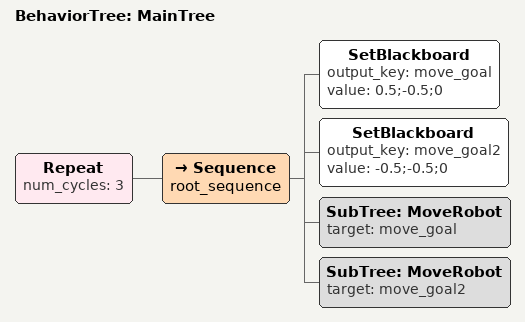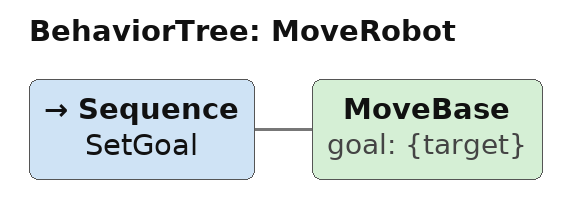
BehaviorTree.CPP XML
<root main_tree_to_execute = "MainTree" >
  <BehaviorTree ID="MainTree">
    <Repeat num_cycles="3">
      <Sequence name="root_sequence">
        <SetBlackboard output_key="move_goal" value="0.5;-0.5;0" />
        <SetBlackboard output_key="move_goal2" value="-0.5;-0.5;0" />
        <SubTree ID="MoveRobot" target="move_goal" />
        <SubTree ID="MoveRobot" target="move_goal2" />
      </Sequence>
    </Repeat>
  </BehaviorTree>

  <BehaviorTree ID="MoveRobot">
    <Sequence name="SetGoal">
      <MoveBase goal="{target}" />
    </Sequence>
  </BehaviorTree>
</root>
